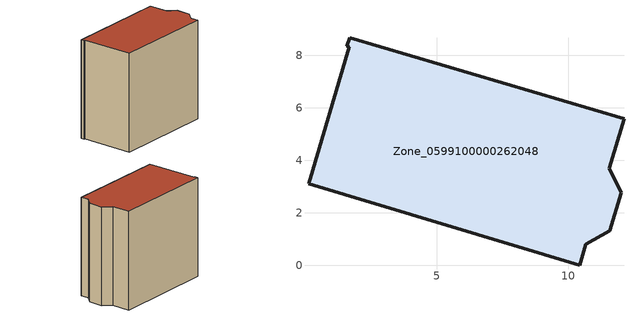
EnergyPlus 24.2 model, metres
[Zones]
Zone_0599100000262048
 floor ground (C_G): 1.65,8.32 1.57,8.34 1.67,8.68 12.13,5.59 11.56,3.7 12.03,2.77 11.59,1.33 10.68,0.81 10.44,0 0.11,3.11 z0
 wall outside (C_F): 12.13,5.59 1.67,8.68 1.57,8.34 1.65,8.32 0.11,3.11 10.44,0 10.68,0.81 11.59,1.33 12.03,2.77 11.56,3.7 12.13,5.59 z0:10.3
 roof outside (C_R): 1.57,8.34 1.65,8.32 0.11,3.11 10.44,0 10.68,0.81 11.59,1.33 12.03,2.77 11.56,3.7 12.13,5.59 1.67,8.68 z10.3
[BUILDING]
Pand.0599100000262048: North Axis=0; Terrain=City; Loads Convergence Tolerance Value=0.04; Temperature Convergence Tolerance Value=0.4; Solar Distribution=FullExterior; Maximum Number of Warmup Days=25; Minimum Number of Warmup Days=1
[Site:Location]
Rotterdam.The.Hague.AP_ZH_NLD Design_Conditions: Latitude=51.96; Longitude=4.45; Time Zone=1; Elevation=-4.5
[SITE:GROUNDTEMPERATURE:BUILDINGSURFACE]
18, 18, 18, 18, 18, 18, 18, 18, 18, 18, 18, 18
[MATERIAL] Thermal Absorptance=0.9; Solar Absorptance=0.7; Visible Absorptance=0.7
Name | Roughness | Thickness | Conductivity | Density | Specific Heat
G.TI.1946 | MediumSmooth | 0.15 | 1 | 540 | 1210
F.TI.1946 | Rough | 0.3 | 0.857143 | 1920 | 840
R.TI.1946 | MediumRough | 0.2 | 0.1 | 1500 | 1000
[CONSTRUCTION]
C_G: G.TI.1946
C_F: F.TI.1946
C_R: R.TI.1946
[ZONE]
Zone_0599100000262048: Type=1; Multiplier=1; Ceiling Height=Autocalculate; Volume=Autocalculate; Floor Area=autocalculate; Part of Total Floor Area=Yes
[ZONEINFILTRATION:DESIGNFLOWRATE]
Infil_Zone_0599100000262048: Zone or ZoneList or Space or SpaceList=Zone_0599100000262048; Schedule=AlwaysOn; Design Flow Rate Calculation Method=Flow/Area; Flow Rate per Floor Area=0.003; Constant Term Coefficient=1; Temperature Term Coefficient=0; Velocity Term Coefficient=0; Velocity Squared Term Coefficient=0
[HVACTEMPLATE:ZONE:IDEALLOADSAIRSYSTEM]
Zone_0599100000262048: Maximum Heating Supply Air Temperature=50; Minimum Cooling Supply Air Temperature=13; Maximum Heating Supply Air Humidity Ratio=0.0156; Minimum Cooling Supply Air Humidity Ratio=0.0077; Heating Limit=NoLimit; Cooling Limit=NoLimit; Dehumidification Control Type=ConstantSensibleHeatRatio; Cooling Sensible Heat Ratio=0.7; Dehumidification Setpoint=60; Humidification Control Type=None; Humidification Setpoint=30; Outdoor Air Method=None; Outdoor Air Flow Rate per Person=0.00944; Outdoor Air Flow Rate per Zone Floor Area=0; Outdoor Air Flow Rate per Zone=0; Demand Controlled Ventilation Type=None; Outdoor Air Economizer Type=NoEconomizer; Heat Recovery Type=None; Sensible Heat Recovery Effectiveness=0.7; Latent Heat Recovery Effectiveness=0.65
[ZONECONTROL:THERMOSTAT]
ThermostatControl_Zone_0599100000262048: Zone or ZoneList=Zone_0599100000262048; Control Type Schedule=DualSetpointControlType; Control 1=Thermostat_Zone_0599100000262048; Temperature Difference Between Cutout And Setpoint=0
[THERMOSTATSETPOINT:DUALSETPOINT]
Thermostat_Zone_0599100000262048: Heating Setpoint Temperature Schedule=HeatingSetpoint_Zone_0599100000262048; Cooling Setpoint Temperature Schedule=CoolingSetpoint_Zone_0599100000262048
[SCHEDULE:COMPACT]
HeatingSetpoint_Zone_0599100000262048: Through: 12/31, For: AllDays, Until: 24:00, 21
CoolingSetpoint_Zone_0599100000262048: Through: 12/31, For: AllDays, Until: 24:00, 24
DualSetpointControlType: Through: 12/31, For: AllDays, Until: 24:00, 4
AlwaysOn: Through: 12/31, For: AllDays, Until: 24:00, 1
